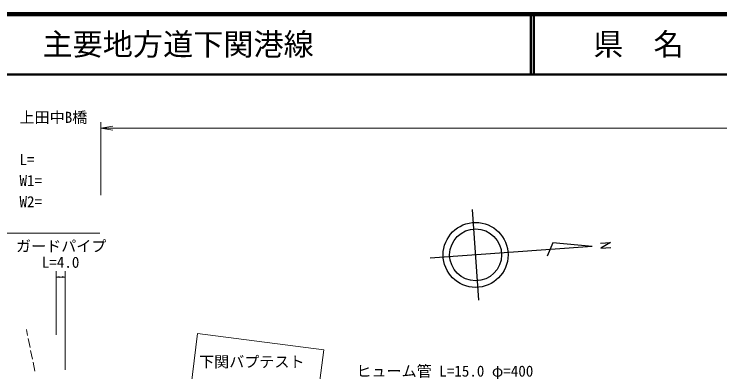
# Model space of a CAD drawing. Units: millimetres at full size, sheet at 1:1000; details may follow other scales. Extents: x 40000 to 680000, y 20000 to 380000.
# Drawn here: x 212020 to 329134, y 320618 to 380000 of the extents above; entities that cross this region are included whole.
import ezdxf
from ezdxf.enums import TextEntityAlignment as Align

# ---------------------------------------------------------------- set-up
doc = ezdxf.new("R2010")
doc.units = ezdxf.units.MM
doc.header["$LTSCALE"] = 1000
doc.layers.add('M-BMK-HTXT', color=7, linetype='Continuous')
doc.layers.add('M-TTL-TXT', color=7, linetype='Continuous')
for name, color, linetype, lineweight in [('M-BMK-SRVR', 3, 'Continuous', 25), ('M-STR-HTXT', 7, 'Continuous', 13), ('M-STR-STR1', 1, 'Continuous', 25), ('M-TTL', 2, 'Continuous', 140), ('M-TTL-LINE', 7, 'Continuous', 50), ('M-WORK', 1, 'Continuous', 13)]:
    doc.layers.add(name, color=color, linetype=linetype, lineweight=lineweight)
doc.styles.add('ＭＳ ゴシック', font='')
doc.styles.get('ＭＳ ゴシック').set_extended_font_data('MS Gothic')

# ---------------------------------------------------------------- blocks, each defined once
blk = doc.blocks.new('open_arrow')
at = {"color": 0, "linetype": 'Continuous', "lineweight": -2}
blk.add_lwpolyline([(7.5, 1.25), (0, 0), (7.5, -1.25)], dxfattribs=at)

msp = doc.modelspace()

# ---------------------------------------------------------------- linework, layer by layer
at = {"layer": 'M-BMK-SRVR'}
for p, q in [((289137, 332514), (288063, 347559)), ((301419, 342032), (300498, 339806)), ((307943, 341417), (301419, 342032)), ((309308, 341986), (310966, 342104)), ((310966, 342104), (309365, 341125)), ((307943, 341417), (281078, 339499)), ((309365, 341125), (311029, 341253))]:
    msp.add_line(p, q, dxfattribs=at)
for radius in [5387, 4309]:
    msp.add_circle((288600, 340036), radius, dxfattribs=at)
at = {"layer": 'M-STR-HTXT'}
for p, q in [((226383, 349939), (226383, 362066)), ((226383, 361066), (553777, 361066)), ((218977, 326765), (218977, 337344)), ((220481, 320966), (220481, 337344)), ((218977, 336344), (220481, 336344))]:
    msp.add_line(p, q, dxfattribs=at)
at = {"layer": 'M-TTL'}
msp.add_line((680000, 380000), (40000, 380000), dxfattribs=at)
at = {"layer": 'M-TTL', "color": 7, "lineweight": 13}
msp.add_lwpolyline([(174747, 280802), (201066, 343639), (226264, 343639)], dxfattribs=at)
at = {"layer": 'M-TTL-LINE'}
for p, q in [((297750, 380000), (297750, 370000)), ((298250, 380000), (298250, 370000)), ((40000, 370000), (680000, 370000))]:
    msp.add_line(p, q, dxfattribs=at)
at = {"layer": 'M-WORK'}
for p, q in [((214051, 327637), (214257, 326635)), ((239549, 303638), (242437, 327006)), ((242437, 327006), (263433, 324270)), ((214357, 326145), (214658, 324676)), ((214758, 324186), (215059, 322716)), ((263433, 324270), (262356, 316320)), ((215160, 322226), (215460, 320757))]:
    msp.add_line(p, q, dxfattribs=at)

# ---------------------------------------------------------------- block references
at = {"layer": 'M-STR-HTXT'}
for p, xscale, yscale in [((226383, 361066), 267, 267), ((218977, 336344), 66.7, 66.7)]:
    msp.add_blockref('open_arrow', p, dxfattribs=dict(at, xscale=xscale, yscale=yscale))
at = {"layer": 'M-STR-HTXT', "xscale": 66.7, "yscale": 66.7, "rotation": 180}
msp.add_blockref('open_arrow', (220481, 336344), dxfattribs=at)

# ---------------------------------------------------------------- texts
at = {"layer": 'M-BMK-HTXT', "style": 'ＭＳ ゴシック'}
msp.add_text('下関バプテスト', height=1833, dxfattribs=at).set_placement((251461, 322295), align=Align.MIDDLE_CENTER)
at = {"layer": 'M-STR-HTXT', "style": 'ＭＳ ゴシック'}
for s, p in [('ガードパイプ', (219829, 341492)), ('ヒューム管 L=15.0 φ=400', (283500, 320750))]:
    msp.add_text(s, height=1833, dxfattribs=at).set_placement(p, align=Align.MIDDLE_CENTER)
msp.add_text('L=4.0', height=1833, dxfattribs=at).set_placement((219729, 337344), align=Align.BOTTOM_CENTER)
at = {"layer": 'M-STR-STR1', "color": 7, "style": 'ＭＳ ゴシック'}
for s, p in [('上田中B橋', (212915, 361402)), ('L=', (212915, 354402)), ('W1=', (212915, 350902)), ('W2=', (212915, 347402))]:
    msp.add_text(s, height=1833, dxfattribs=at).set_placement(p, align=Align.BOTTOM_LEFT)
at = {"layer": 'M-TTL-TXT', "style": 'ＭＳ ゴシック'}
msp.add_text('主要地方道下関港線', height=3666, dxfattribs=at).set_placement((216734, 375000), align=Align.MIDDLE_LEFT)
msp.add_text('県\u3000名', height=3666, dxfattribs=at).set_placement((315625, 375000), align=Align.MIDDLE_CENTER)

doc.saveas('drawing.dxf')
